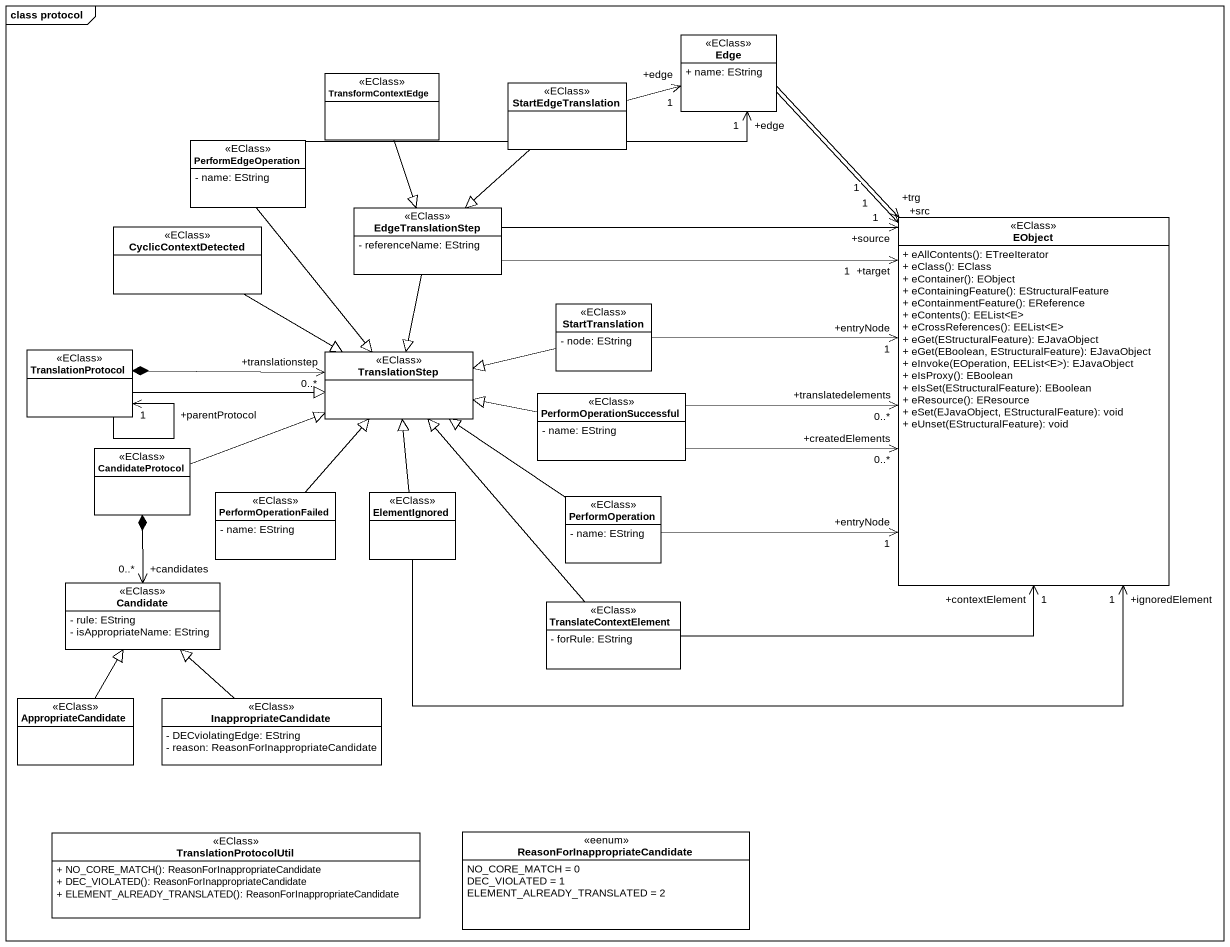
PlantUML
@startuml
mainframe class protocol
hide circle
hide empty members
skinparam classAttributeIconSize 0
class Edge <<EClass>> {
  + name: EString
}
class TransformContextEdge <<EClass>>
class StartEdgeTranslation <<EClass>>
class PerformEdgeOperation <<EClass>> {
  - name: EString
}
class EdgeTranslationStep <<EClass>> {
  - referenceName: EString
}
class CyclicContextDetected <<EClass>>
class EObject <<EClass>> {
  + eAllContents(): ETreeIterator
  + eClass(): EClass
  + eContainer(): EObject
  + eContainingFeature(): EStructuralFeature
  + eContainmentFeature(): EReference
  + eContents(): EEList<E>
  + eCrossReferences(): EEList<E>
  + eGet(EStructuralFeature): EJavaObject
  + eGet(EBoolean, EStructuralFeature): EJavaObject
  + eInvoke(EOperation, EEList<E>): EJavaObject
  + eIsProxy(): EBoolean
  + eIsSet(EStructuralFeature): EBoolean
  + eResource(): EResource
  + eSet(EJavaObject, EStructuralFeature): void
  + eUnset(EStructuralFeature): void
}
class StartTranslation <<EClass>> {
  - node: EString
}
class TranslationProtocol <<EClass>>
class TranslationStep <<EClass>>
class PerformOperationSuccessful <<EClass>> {
  - name: EString
}
class CandidateProtocol <<EClass>>
class PerformOperationFailed <<EClass>> {
  - name: EString
}
class ElementIgnored <<EClass>>
class PerformOperation <<EClass>> {
  - name: EString
}
class Candidate <<EClass>> {
  - rule: EString
  - isAppropriateName: EString
}
class TranslateContextElement <<EClass>> {
  - forRule: EString
}
class AppropriateCandidate <<EClass>>
class InappropriateCandidate <<EClass>> {
  - DECviolatingEdge: EString
  - reason: ReasonForInappropriateCandidate
}
class TranslationProtocolUtil <<EClass>> {
  + NO_CORE_MATCH(): ReasonForInappropriateCandidate
  + DEC_VIOLATED(): ReasonForInappropriateCandidate
  + ELEMENT_ALREADY_TRANSLATED(): ReasonForInappropriateCandidate
}
class "ReasonForInappropriateCandidate" as ReasonForInappropriateCandid <<eenum>> {
  NO_CORE_MATCH = 0
  DEC_VIOLATED = 1
  ELEMENT_ALREADY_TRANSLATED = 2
}
TransformContextEdge --|> EdgeTranslationStep
StartEdgeTranslation -right-> "+edge\n1" Edge
StartEdgeTranslation --|> EdgeTranslationStep
PerformEdgeOperation -right-> "+edge\n1" Edge
PerformEdgeOperation --|> TranslationStep
EdgeTranslationStep -right-> "+source\n1" EObject
EdgeTranslationStep -right-> "+target\n1" EObject
EdgeTranslationStep --|> TranslationStep
CyclicContextDetected -right-|> TranslationStep
EObject "+src\n1" <-up- Edge
EObject "+trg\n1" <-up- Edge
StartTranslation -right-> "+entryNode\n1" EObject
StartTranslation -left-|> TranslationStep
TranslationProtocol --> "+parentProtocol\n1" TranslationProtocol
TranslationProtocol *-right-> "+translationstep\n0..*" TranslationStep
TranslationProtocol -right-|> TranslationStep
PerformOperationSuccessful -right-> "+translatedelements\n0..*" EObject
PerformOperationSuccessful -right-> "+createdElements\n0..*" EObject
PerformOperationSuccessful -left-|> TranslationStep
CandidateProtocol -right-|> TranslationStep
CandidateProtocol *--> "+candidates\n0..*" Candidate
PerformOperationFailed -up-|> TranslationStep
ElementIgnored -right-> "+ignoredElement\n1" EObject
ElementIgnored -up-|> TranslationStep
PerformOperation -right-> "+entryNode\n1" EObject
PerformOperation -up-|> TranslationStep
TranslateContextElement -right-> "+contextElement\n1" EObject
TranslateContextElement -up-|> TranslationStep
AppropriateCandidate -up-|> Candidate
InappropriateCandidate -up-|> Candidate
@enduml
